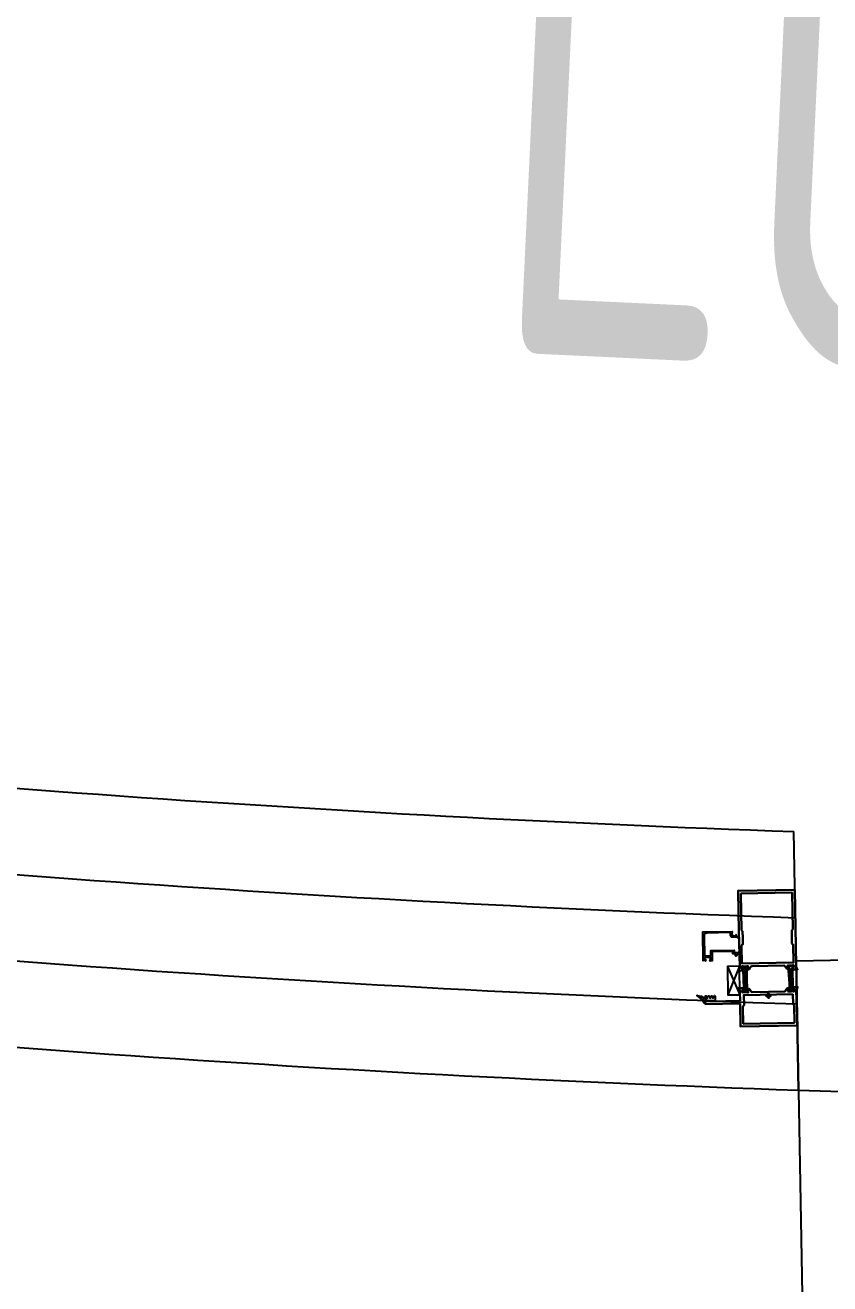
# Model space of a CAD drawing. Header units: inches. Extents: x 0 to 1813292486, y 0 to 3473589894.
# Drawn here: x 600503115 to 600503738, y 3473209118 to 3473210092 of the extents above; entities that cross this region are included whole.
import ezdxf

# ---------------------------------------------------------------- set-up
doc = ezdxf.new("R2010")
doc.units = ezdxf.units.IN
doc.header["$LTSCALE"] = 1000
doc.header["$MEASUREMENT"] = 0
for name, color, linetype in [('A-Anno-Note', 241, 'Continuous'), ('AX-MALL-P02-200$0$A-Anno-Note', 241, 'Continuous'), ('AX-MALL-WALL-P02$0$A-Anno-Note', 241, 'Continuous'), ('AX-MALL-WALL-P02-QT$0$A-Anno-Note', 241, 'Continuous'), ('AX-MALL-WALL-P02-QT$0$A-Curt', 151, 'Continuous'), ('AX-MALL-WALL-P02-QT$0$A-Detl-Patt', 8, 'Continuous'), ('AX-MALL-WALL-P02-QT$0$A-Detl-Thin', 131, 'Continuous'), ('AX-MALL-WALL-P02-QT$0$A-Wind', 4, 'Continuous'), ('AX-MALL-WALL-P02-QT$0$GASKET', 2, 'Continuous'), ('AX-MALL-WALL-P02-QT$0$STSF', 2, 'Continuous'), ('AX-MALL-WORD-P02$0$A-Wind-Iden', 11, 'Continuous')]:
    doc.layers.add(name, color=color, linetype=linetype)
doc.layers.add('AX-MALL-WALL-P02-QT$0$AM_SUPPR', color=6, linetype='Continuous', lineweight=30)
doc.styles.add('AX-MALL-WORD-P02$0$_TCH_WINDOW', font='gbenor.shx', dxfattribs={"bigfont": 'gbcbig.shx'})

# ---------------------------------------------------------------- blocks, each defined once
blk = doc.blocks.new('AX-MALL-WORD-P02')
at = {"layer": 'AX-MALL-WORD-P02$0$A-Wind-Iden', "style": 'AX-MALL-WORD-P02$0$_TCH_WINDOW', "width": 0.7}
blk.add_text('LC1210', height=446.25, rotation=336.88356, dxfattribs=at).set_placement((600310754.54, 3473096468.1))
blk = doc.blocks.new('AX-MALL-WALL-P02-QT$0$tj')
at = {"layer": 'AX-MALL-WALL-P02-QT$0$A-Detl-Patt'}
h = blk.add_hatch(dxfattribs=at)
h.set_pattern_fill('STEEL', color=256, scale=100, angle=50.43184)
h.set_pattern_definition([(75, (-14278.2, 156289.83), (-153.340725, 41.08752), []), (75, (-14317.88, 156358.57), (-153.340725, 41.08752), [])])
edge = h.paths.add_edge_path()
edge.add_line((88101.27, 47666.64), (87883.94, 47459.85))
edge.add_line((87883.94, 47459.85), (91571.55, 43584.64))
edge.add_arc((262949.39, 558937.71), 543101.41, 251.6057364, 260.0288667)
edge.add_arc((172180.85, -2862.15), 27100, 64.712866, 96.931605, ccw=False)
edge.add_arc((262948.97, 558936.32), 543099.97, 261.6155115, 271.7251478)
edge.add_line((279298.98, 16082.52), (279298.98, 16382.65))
edge.add_arc((262948.97, 558936.32), 542799.97, 261.6202036, 271.7261014, ccw=False)
edge.add_arc((172180.85, -2862.15), 27400, 64.806318, 96.838159)
edge.add_arc((262949.39, 558937.7), 542801.41, 251.6136389, 260.0241733, ccw=False)
edge.add_line((91737.26, 43845.69), (88101.27, 47666.64))
blk.add_lwpolyline([(88103.03, 47737.33), (87813.25, 47461.6), (91543.93, 43541.13, 0.036779), (168908.95, 23989.25, -0.141654), (183742.1, 21592.71, 0.044166), (279348.98, 16034), (279348.98, 16434.18, -0.044144), (183859.05, 21979.79, 0.140545), (168919.85, 24393.47, -0.036705), (91764.88, 43889.2), (88103.03, 47737.33)], format="xyb", dxfattribs=at)
blk.add_lwpolyline([(88101.27, 47666.64), (87883.94, 47459.85), (91571.55, 43584.64, 0.036769), (168910.3, 24039.78, -0.141514), (183756.74, 21641.09, 0.04414), (279298.98, 16082.52), (279298.98, 16382.65, -0.044124), (183844.46, 21931.4, 0.140683), (168918.46, 24342.94, -0.036714), (91737.26, 43845.69)], format="xyb", close=True, dxfattribs=at)
blk = doc.blocks.new('AX-MALL-WALL-P02-QT$0$A$C0A607B9E')
at = {"linetype": 'Continuous'}
h = blk.add_hatch(dxfattribs=at)
h.set_pattern_fill('ANSI37', color=1)
h.set_pattern_definition([(45, (-14339043.6352, -8955566.6047), (-1.12253201513, 1.12253201513), []), (135, (-14339043.6352, -8955566.6047), (-1.12253201513, -1.12253201513), [])])
edge = h.paths.add_edge_path()
edge.add_arc((-0.91, 1.2), 0.3, 90, 158.92901)
edge.add_arc((-10.53, 4.9), 10, 296.68295, 338.92901, ccw=False)
edge.add_arc((-5.9, -4.3), 0.3, 116.68295, 276.66933)
edge.add_arc((-6.91, 4.34), 9, 276.66933, 314.43054)
edge.add_arc((-0.4, -2.3), 0.3, 15.96529, 134.43054, ccw=False)
edge.add_line((-0.11, -2.22), (0.32, -3.71))
edge.add_arc((0.7, -3.6), 0.4, 195.96529, 344.03472)
edge.add_line((1.08, -3.71), (1.51, -2.22))
edge.add_arc((1.8, -2.3), 0.3, 15.96529, 164.03472, ccw=False)
edge.add_line((2.09, -2.22), (2.52, -3.71))
edge.add_arc((2.9, -3.6), 0.4, 195.96529, 344.03472)
edge.add_line((3.28, -3.71), (3.71, -2.22))
edge.add_arc((4, -2.3), 0.3, 15.96529, 164.03472, ccw=False)
edge.add_line((4.29, -2.22), (4.72, -3.71))
edge.add_arc((5.1, -3.6), 0.4, 195.96529, 344.03472)
edge.add_line((5.48, -3.71), (5.91, -2.22))
edge.add_arc((6.2, -2.3), 0.3, 15.96529, 164.03472, ccw=False)
edge.add_line((6.49, -2.22), (6.92, -3.71))
edge.add_arc((7.3, -3.6), 0.4, 195.96529, 360)
edge.add_line((7.7, -3.6), (7.7, -0.3))
edge.add_arc((7.4, -0.3), 0.3, 0, 90)
edge.add_line((7.4, 0), (0, 0))
edge.add_line((0, 0), (0, 1.5))
edge.add_line((0, 1.5), (-0.91, 1.5))
at = {"color": 1, "linetype": 'Continuous'}
blk.add_lwpolyline([(-0.91, 1.5, 0.310169), (-1.19, 1.31, -0.18645), (-6.03, -4.03, 0.838998), (-5.87, -4.6, 0.166272), (-0.61, -2.09, -0.568456), (-0.11, -2.22), (0.32, -3.71, 0.754029), (1.08, -3.71), (1.51, -2.22, -0.754029), (2.09, -2.22), (2.52, -3.71, 0.754029), (3.28, -3.71), (3.71, -2.22, -0.754029), (4.29, -2.22), (4.72, -3.71, 0.754029), (5.48, -3.71), (5.91, -2.22, -0.754029), (6.49, -2.22), (6.92, -3.71, 0.869553), (7.7, -3.6), (7.7, -0.3, 0.414214), (7.4, 0), (0, 0), (0, 1.5)], format="xyb", close=True, dxfattribs=at)
blk = doc.blocks.new('AX-MALL-WALL-P02-QT$0$尺寸分格点')
at = {"ltscale": 10}
h = blk.add_hatch(color=1, dxfattribs=at)
h.dxf.hatch_style = 1
edge = h.paths.add_edge_path()
edge.add_line((0, -1.5), (0, 0))
edge.add_line((0, 0), (-1.5, 0))
edge.add_arc((0, 0), 1.5, 180, 270)
edge = h.paths.add_edge_path()
edge.add_line((0, 1.5), (0, 0))
edge.add_line((0, 0), (1.5, 0))
edge.add_arc((0, 0), 1.5, 0, 90)
for p, q in [((-2.5, 0), (2.5, 0)), ((0, -2.5), (0, 2.5))]:
    blk.add_line(p, q)
blk.add_circle((0, 0), 1.5)
blk = doc.blocks.new('AX-MALL-WALL-P02-QT$0$定位点')
blk.add_blockref('AX-MALL-WALL-P02-QT$0$尺寸分格点', (0, 0))
blk = doc.blocks.new('AX-MALL-WALL-P02-QT$0$A$C40565891')
h = blk.add_hatch()
h.set_pattern_fill('NET', color=6, scale=0.5, angle=315)
h.set_pattern_definition([(225, (-8954763.8857, -14331520.9494), (-1.12253201513, 1.12253201513), []), (135, (-8954763.8857, -14331520.9494), (1.12253201513, 1.12253201513), [])])
edge = h.paths.add_edge_path()
edge.add_line((-2.87, -1), (-17.13, -1))
edge.add_arc((-17.13, -2), 1, 90, 120)
edge.add_line((-17.63, -1.13), (-19.3, -2.1))
edge.add_line((-19.3, -2.1), (-19.6, -2.1))
edge.add_arc((-19.6, -1.7), 0.4, 180, 270, ccw=False)
edge.add_line((-20, -1.7), (-20, 1.7))
edge.add_arc((-19.6, 1.7), 0.4, 90, 180, ccw=False)
edge.add_line((-19.6, 2.1), (-19.3, 2.1))
edge.add_line((-19.3, 2.1), (-17.63, 1.13))
edge.add_arc((-17.13, 2), 1, 240, 270)
edge.add_line((-17.13, 1), (-2.87, 1))
edge.add_arc((-2.87, 2), 1, 270, 300)
edge.add_line((-2.37, 1.13), (-0.7, 2.1))
edge.add_line((-0.7, 2.1), (-0.4, 2.1))
edge.add_arc((-0.4, 1.7), 0.4, 0, 90, ccw=False)
edge.add_line((0, 1.7), (0, -1.7))
edge.add_arc((-0.4, -1.7), 0.4, 270, 360, ccw=False)
edge.add_line((-0.4, -2.1), (-0.7, -2.1))
edge.add_line((-0.7, -2.1), (-2.37, -1.13))
edge.add_arc((-2.87, -2), 1, 60, 90)
at = {"layer": 'AX-MALL-WALL-P02-QT$0$STSF', "lineweight": 40}
blk.add_lwpolyline([(-2.87, -1), (-17.13, -1, 0.131652), (-17.63, -1.13), (-19.3, -2.1), (-19.6, -2.1, -0.414214), (-20, -1.7), (-20, 1.7, -0.414214), (-19.6, 2.1), (-19.3, 2.1), (-17.63, 1.13, 0.131652), (-17.13, 1), (-2.87, 1, 0.131652), (-2.37, 1.13), (-0.7, 2.1), (-0.4, 2.1, -0.414214), (0, 1.7), (0, -1.7, -0.414214), (-0.4, -2.1), (-0.7, -2.1), (-2.37, -1.13, 0.131652)], format="xyb", close=True, dxfattribs=at)
blk = doc.blocks.new('AX-MALL-WALL-P02-QT$0$A$C5DA96DE0')
at = {"layer": 'AX-MALL-WALL-P02-QT$0$AM_SUPPR', "color": 3}
for points in [[(-22, 105.2), (-22, 46.6, -0.414214), (-21.7, 46.3), (-21.7, 45.3, -0.414214), (-21.9, 45.1), (-22.12, 45.1, 0.315299), (-22.31, 44.97), (-22.89, 43.37, 0.548619), (-22.68, 43.1), (-19.96, 43.32, 0.176327), (-19.84, 43.38), (-19.46, 43.76, 0.57735), (-19.55, 44.09), (-19.7, 44.13, -0.310745), (-19.87, 44.33), (-20.2, 46.22), (-20.2, 46.3, -0.664495), (-19.35, 46.66, 0.196262), (-19.21, 46.6), (-15.8, 46.6, -0.414214), (-15.5, 46.3), (-15.5, 45.99), (-16.48, 44.33, 0.57968), (-16.35, 44.1), (-15.1, 44.1, 0.266079), (-14.23, 44.59), (-13.35, 46.11, -0.266079), (-12.49, 46.6), (-12.49, 46.6), (12.49, 46.6, -0.266079), (13.35, 46.11), (14.23, 44.59, 0.266079), (15.1, 44.1), (16.35, 44.1, 0.57968), (16.48, 44.33), (15.5, 45.99), (15.5, 46.3, -0.414214), (15.8, 46.6), (19.21, 46.6, 0.196262), (19.35, 46.66, -0.664495), (20.2, 46.3), (20.2, 46.22), (19.87, 44.33, -0.310745), (19.7, 44.13), (19.55, 44.09, 0.57735), (19.46, 43.76), (19.84, 43.38, 0.176327), (19.96, 43.32), (22.68, 43.1, 0.548619), (22.89, 43.37), (22.31, 44.97, 0.315299), (22.12, 45.1), (21.9, 45.1, -0.414214), (21.7, 45.3), (21.7, 46.3, -0.414214), (22, 46.6), (22, 73.9)], [(-12.49, 26.6), (-12.49, 26.6, -0.266079), (-13.35, 27.09), (-14.23, 28.61, 0.266079), (-15.1, 29.1), (-16.35, 29.1, 0.57968), (-16.48, 28.87), (-15.5, 27.21), (-15.5, 26.9, -0.414214), (-15.8, 26.6), (-19.21, 26.6, 0.196262), (-19.35, 26.54, -0.664495), (-20.2, 26.9), (-20.2, 26.98), (-19.87, 28.87, -0.310745), (-19.7, 29.07), (-19.55, 29.11, 0.57735), (-19.46, 29.44), (-19.84, 29.82, 0.176327), (-19.96, 29.88), (-22.68, 30.1, 0.548619), (-22.89, 29.83), (-22.31, 28.23, 0.315299), (-22.12, 28.1), (-21.9, 28.1, -0.414214), (-21.7, 27.9), (-21.7, 26.9, -0.414214), (-22, 26.6), (-22, 0), (22, 0), (22, 18.01)], [(22, 20), (22, 26.6, -0.414214), (21.7, 26.9), (21.7, 27.9, -0.414214), (21.9, 28.1), (22.12, 28.1, 0.315299), (22.31, 28.23), (22.89, 29.83, 0.548619), (22.68, 30.1), (19.96, 29.88, 0.176327), (19.84, 29.82), (19.46, 29.44, 0.57735), (19.55, 29.11), (19.7, 29.07, -0.310745), (19.87, 28.87), (20.2, 26.98), (20.2, 26.9, -0.664495), (19.35, 26.54, 0.196262), (19.21, 26.6), (15.8, 26.6, -0.414214), (15.5, 26.9), (15.5, 27.21), (16.48, 28.87, 0.57968), (16.35, 29.1), (15.1, 29.1, 0.266079), (14.23, 28.61), (13.35, 27.09, -0.266079), (12.49, 26.6), (-12.49, 26.6)]]:
    blk.add_lwpolyline(points, format="xyb", dxfattribs=at)
for points in [[(22, 73.9), (22, 73.9), (22, 105.2), (-22, 105.2)], [(-19.8, 103), (-19.8, 103), (-19.8, 74.7), (-19, 73.7), (-19, 68.7), (-19, 63.7), (-20, 62.7), (-20, 48.8), (20, 48.8), (20, 62.7), (19, 63.7), (19, 68.7), (19, 73.7), (19.8, 74.7), (19.8, 103), (-19.8, 103)], [(-19, 24.4), (-19, 16.6), (-19.8, 15.6), (-19.8, 2.2), (-19.8, 2.2), (19.8, 2.2), (19.8, 15.6), (19, 16.6), (19, 24.4), (-19, 24.4)], [(22, 20.01), (44, 20.01), (44, 20.41), (45, 20.11), (45, 20.41), (46, 20.11), (46, 20.41), (47, 20.11), (47, 20.41), (48, 20.11), (48, 20.41), (49, 20.41), (49, 18.01), (22, 18.01)]]:
    blk.add_lwpolyline(points, dxfattribs=at)
at = {"color": 6, "ltscale": 10, "xscale": -0.9999999999999999, "rotation": 90}
blk.add_blockref('AX-MALL-WALL-P02-QT$0$A$C40565891', (-17.7, 26.6), dxfattribs=at)
at = {"color": 6, "ltscale": 10, "rotation": 270}
blk.add_blockref('AX-MALL-WALL-P02-QT$0$A$C40565891', (17.7, 26.6), dxfattribs=at)
blk = doc.blocks.new('AX-MALL-WALL-P02-QT$0$A$C3D8E1D5A')
at = {"color": 3, "ltscale": 10}
blk.add_lwpolyline([(-25, -18.8), (-25, -17.5), (-23, -17.5), (-23, -15.5), (-7, -15.5), (-7, -22.5), (-5.3, -22.5, 0.414214), (-5, -22.2), (-5, -21.8, 0.414), (-5.3, -21.5), (-5.7, -21.5, -0.483847), (-5.99, -21.13), (-5.7, -19.9), (-1.3, -19.9), (-1.01, -21.14, -0.47418), (-1.3, -21.5), (-1.7, -21.5, 0.414), (-2, -21.8), (-2, -22.2, 0.414214), (-1.7, -22.5), (0, -22.5), (0, 0), (-22.9, 0), (-22.9, -1), (-22.4, -1), (-22.4, -3, -0.414214), (-22.9, -3.5), (-25, -3.5), (-25.47, -2.91, 0.498868), (-25.94, -2.93), (-27.44, -5.03, 0.819287), (-27.04, -5.46), (-25.5, -4.5), (-22.9, -4.5, 0.414214), (-21.4, -3), (-21.4, -1), (-3.2, -1, -0.414209), (-1, -3.2), (-1, -18.5), (-6, -18.5), (-6, -14.5), (-24, -14.5), (-24, -16.5), (-25, -16.5), (-27.2, -16.5, 0.658242), (-27.57, -17.34), (-25.86, -19.14, 0.682714), (-25, -18.79)], format="xyb", dxfattribs=at)
blk = doc.blocks.new('AX-MALL-WALL-P02-QT$0$A$C3EB17898')
at = {"color": 6}
for p, q in [((22, 23), (31.33, 1)), ((31.33, 23), (22, 1))]:
    blk.add_line(p, q, dxfattribs=at)
blk.add_lwpolyline([(22, 23), (31.33, 23), (31.33, 1), (22, 1)], close=True, dxfattribs=at)
at = {"color": 6, "ltscale": 10}
for name, p in [('AX-MALL-WALL-P02-QT$0$A$C5DA96DE0', (0, -23.71)), ('AX-MALL-WALL-P02-QT$0$A$C3D8E1D5A', (49.9, 50.19))]:
    blk.add_blockref(name, p, dxfattribs=at)
at = {"color": 6, "ltscale": 10, "rotation": 180}
blk.add_blockref('AX-MALL-WALL-P02-QT$0$A$C0A607B9E', (49, -3.31), dxfattribs=at)
at = {"layer": 'AX-MALL-WALL-P02-QT$0$GASKET', "extrusion": (0, 0, -1), "zscale": -1, "rotation": 270}
blk.add_blockref('AX-MALL-WALL-P02-QT$0$定位点', (0, 0), dxfattribs=at)
blk = doc.blocks.new('AX-MALL-WALL-P02-QT$0$mqst2')
at = {"color": 6, "ltscale": 10, "xscale": -0.9999999999999999, "rotation": 1.064420212322392}
blk.add_blockref('AX-MALL-WALL-P02-QT$0$A$C3EB17898', (290100.71, -37933.02), dxfattribs=at)
blk = doc.blocks.new('AX-MALL-WALL-P02-QT$0$$DorLib2D$00000002')
for q in [(-0.5, 0.4875), (-0.475, 0)]:
    blk.add_line((-0.5, 0), q)
blk = doc.blocks.new('AX-MALL-WALL-P02-QT')
at = {"layer": 'AX-MALL-WALL-P02-QT$0$A-Curt'}
blk.add_line((600310783.37, 3473095846.91), (600310849.83, 3473096035.84), dxfattribs=at)
for radius, end in [(14900, 247.543177), (14966.67, 247.5569), (15033.33, 247.5705), (15100, 247.583981)]:
    blk.add_arc((600316541.44, 3473109805.94), radius, 243.395414, end, dxfattribs=at)
at = {"layer": 'AX-MALL-WALL-P02-QT$0$A-Wind'}
blk.add_arc((600316541.44, 3473109805.94), 15100, 247.583952, 253.657929, dxfattribs=at)
at = {"layer": 'AX-MALL-WALL-P02-QT$0$A-Anno-Note', "rotation": 339.5681613092181}
blk.add_blockref('AX-MALL-WALL-P02-QT$0$mqst2', (600052179.27, 3473232742.4), dxfattribs=at)
at = {"layer": 'AX-MALL-WALL-P02-QT$0$A-Detl-Thin', "rotation": 339.5681613091762}
blk.add_blockref('AX-MALL-WALL-P02-QT$0$tj', (600144118.7, 3473128496.29), dxfattribs=at)
at = {"layer": 'AX-MALL-WALL-P02-QT$0$A-Wind', "xscale": 1600, "yscale": -1600, "zscale": 200, "rotation": 340.6209404498724}
blk.add_blockref('AX-MALL-WALL-P02-QT$0$$DorLib2D$00000002', (600311571.28, 3473095675.92), dxfattribs=at)
blk = doc.blocks.new('AX-MALL-WALL-P02')
at = {"layer": 'AX-MALL-WALL-P02$0$A-Anno-Note'}
blk.add_blockref('AX-MALL-WORD-P02', (0, 0), dxfattribs=at)
blk.add_blockref('AX-MALL-WALL-P02-QT', (0, 0), dxfattribs=at)
blk = doc.blocks.new('AX-MALL-P02-200')
at = {"layer": 'AX-MALL-P02-200$0$A-Anno-Note'}
blk.add_blockref('AX-MALL-WALL-P02', (0, 0), dxfattribs=at)

msp = doc.modelspace()

# ---------------------------------------------------------------- block references
at = {"layer": 'A-Anno-Note', "rotation": 20.43183869077545}
msp.add_blockref('AX-MALL-P02-200', (1250392458.53, 9048125.68), dxfattribs=at)

doc.saveas('drawing.dxf')
